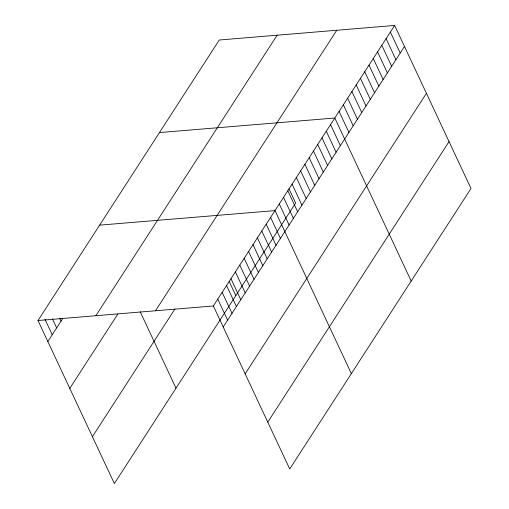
<?xml version="1.0" encoding="UTF-8"?>
<svg xmlns="http://www.w3.org/2000/svg" width="509" height="509" viewBox="0 0 509 509"><rect width="100%" height="100%" fill="white"/><g stroke="black" fill="none" stroke-linecap="round" stroke-linejoin="round"><path stroke-width="0.76" d="M288.985 188.833L295.64 203.034L114.366 483.55L37.997 320.524L219.271 40.007L394.634 25.45L471.003 188.476L289.729 468.993L213.36 305.966L394.634 25.45M47.833 341.526L62.645 318.609M95.87 315.72L277.138 35.204M69.79 388.392L117.814 314.072M155.493 310.77L336.767 30.254M92.409 436.684L174.981 308.906M223.203 326.969L404.477 46.453M245.153 373.835L426.427 93.325M267.779 422.126L449.046 141.61M159.451 132.575L334.814 118.018L411.183 281.051M99.63 225.143L274.994 210.592L351.363 373.619M37.997 320.524L213.36 305.966M390.365 32.061L400.201 53.063M386.089 38.671L395.926 59.68M381.814 45.288L391.656 66.291M377.544 51.899L387.381 72.902M373.269 58.51L383.112 79.512M369 65.12L378.836 86.129M364.724 71.737L374.567 92.74M360.455 78.348L370.291 99.35M356.179 84.958L366.016 105.961M351.904 91.569L361.746 112.578M347.634 98.186L357.471 119.189M343.359 104.797L353.201 125.799M339.089 111.407L348.926 132.41M330.545 124.629L340.381 145.638M326.269 131.246L336.105 152.248M321.993 137.856L331.836 158.859M317.724 144.467L327.561 165.47M313.449 151.078L323.291 172.087M309.179 157.695L319.016 178.697M304.904 164.305L314.747 185.308M300.634 170.916L310.471 191.918M296.359 177.526L306.195 198.535M292.083 184.143L301.926 205.146M287.814 190.754L297.65 211.757M283.538 197.365L293.381 218.367M279.269 203.975L289.106 224.984M270.591 217.4L280.434 238.403M266.188 224.214L276.031 245.217M261.785 231.029L271.628 252.031M257.389 237.837L267.225 258.846M252.986 244.651L262.822 265.653M248.583 251.465L258.419 272.468M244.18 258.279L254.016 279.282M239.777 265.087L249.614 286.096M235.374 271.901L245.211 292.904M230.971 278.716L240.808 299.718M229.165 281.401L235.82 295.608M226.569 285.524L236.411 306.533M222.166 292.338L232.009 313.34M217.763 299.152L227.606 320.155M140.217 311.794L175.999 388.176M59.731 318.284L61.042 321.09M52.376 318.799L56.639 327.898M45.021 319.308L52.236 334.712"/></g></svg>
